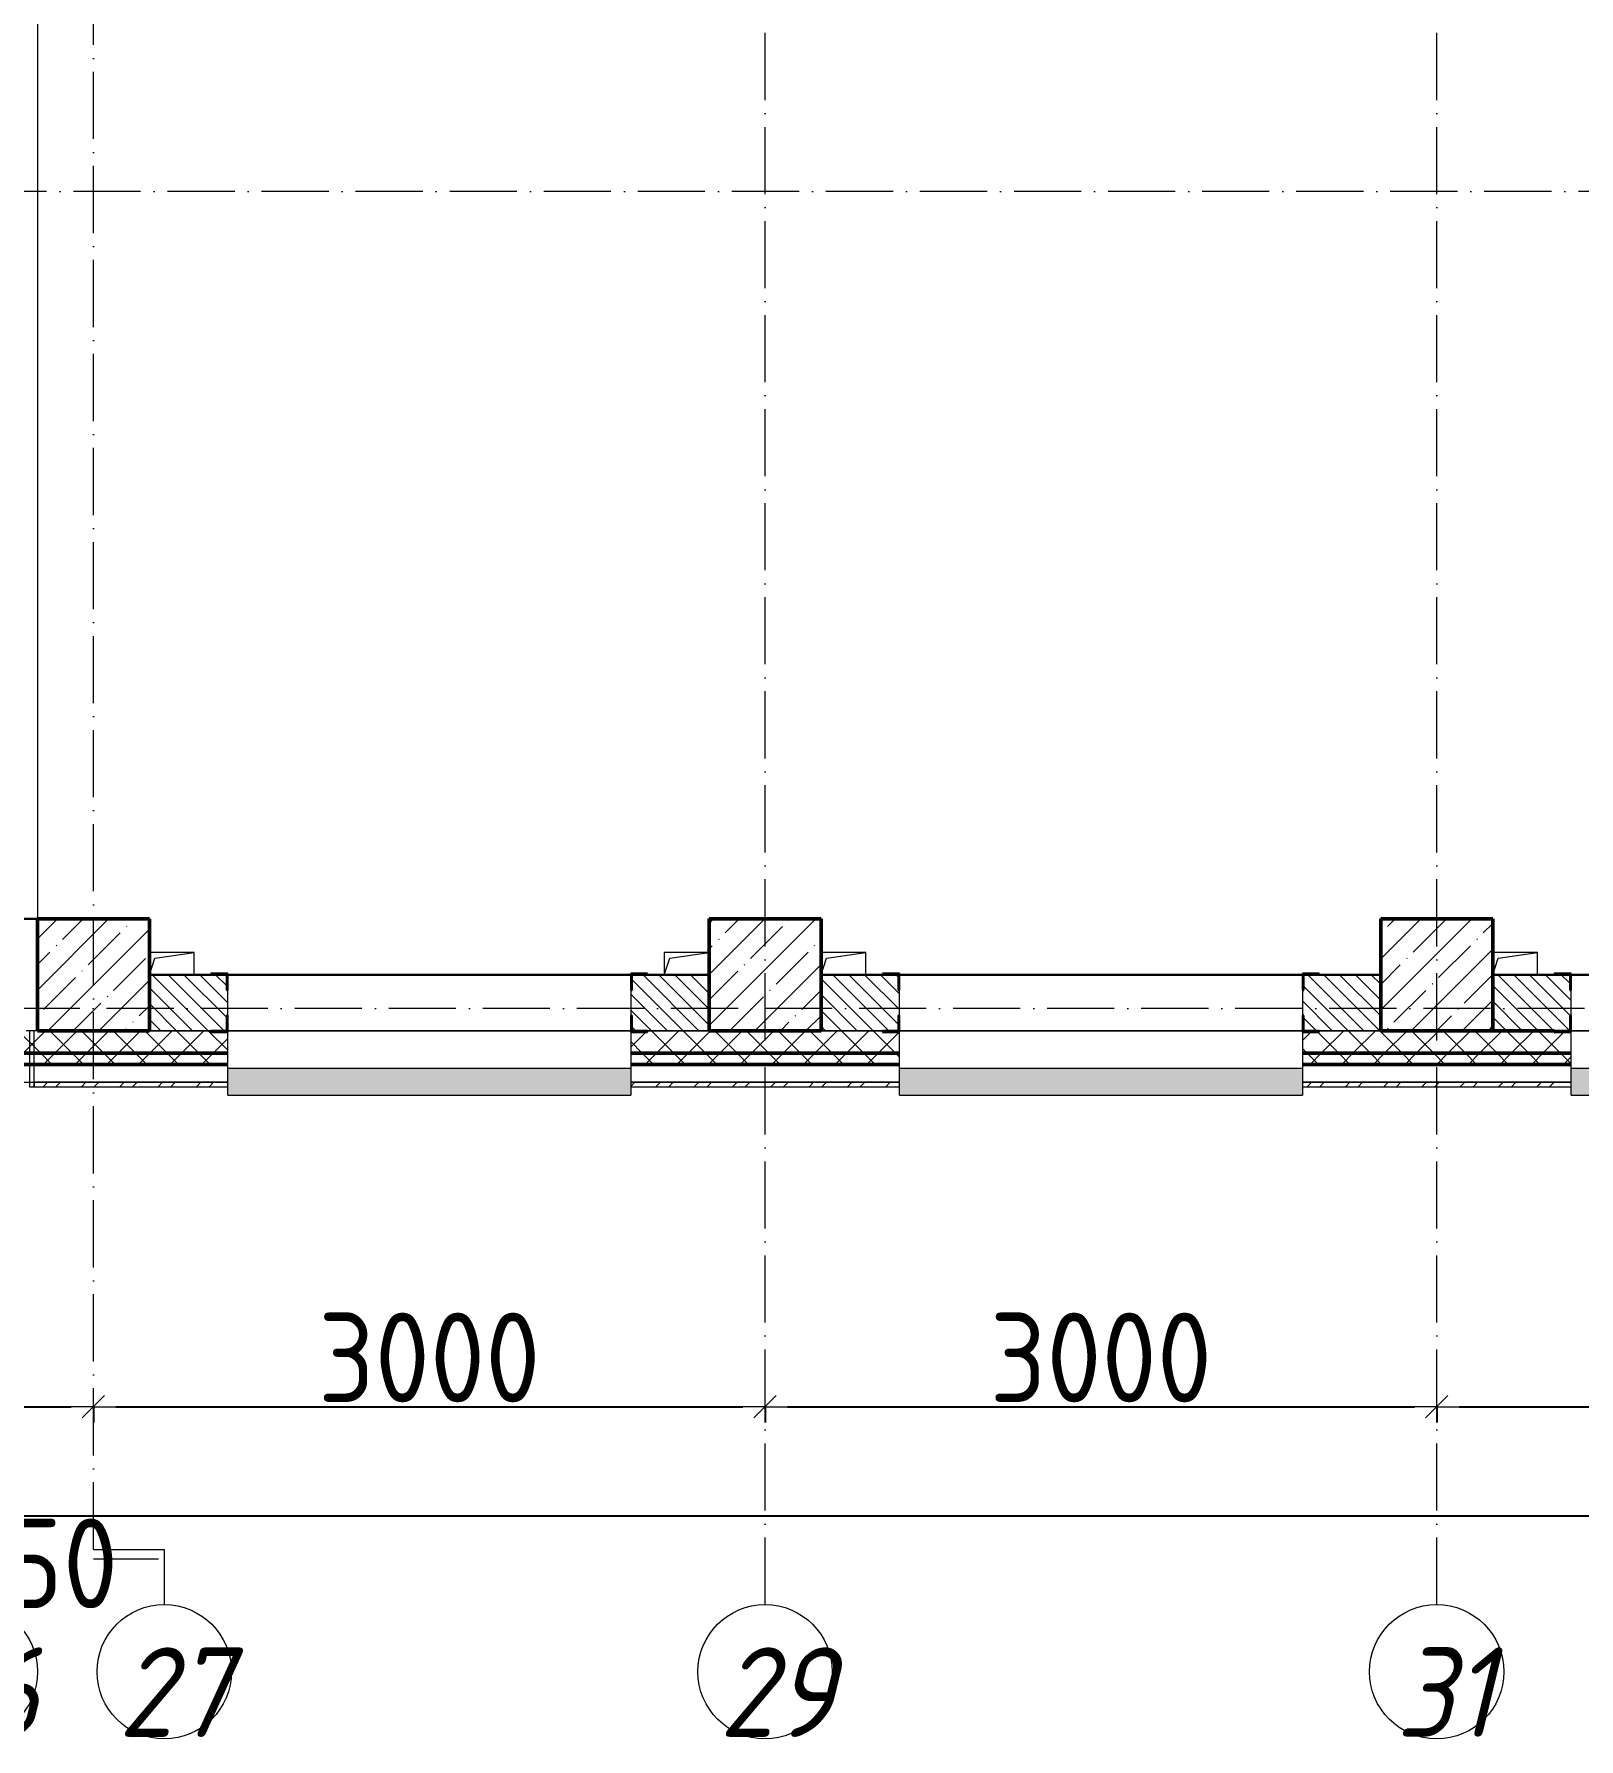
# Model space of a CAD drawing. Header units: millimetres. Extents: x -213536 to 1564669, y 70501 to 942238.
# Drawn here: x 731707 to 738607, y 281199 to 288815 of the extents above; entities that cross this region are included whole.
import ezdxf

# ---------------------------------------------------------------- set-up
doc = ezdxf.new("R2010")
doc.units = ezdxf.units.MM
doc.linetypes.add('50_200_ШТРИХ_1Т_ш5_п1_п1_', pattern=[700, 500, -100, 0, -100])
for name, color, linetype, lineweight in [('3) ЖБ 4м', 3, 'Continuous', 30), ('3.1) ЖБ окна 1.2 м', 102, 'Continuous', 30), ('A-____-____-DIMS', 7, 'Continuous', 9), ('A-FLOR-____-OTLN', 7, 'Continuous', 9), ('A-GENM-____-MCUT', 7, 'Continuous', 25), ('A-GENM-____-OTLN', 7, 'Continuous', 9), ('A-GENM-____-OTLN-1', 7, 'Continuous', 25), ('A-GLAZ-____-OTLN', 7, 'Continuous', 9), ('A-WALL-____-MCUT-2', 7, 'Continuous', 50), ('A-WALL-____-MCUT-3', 7, 'Continuous', 9), ('A-WALL-____-OTLN', 7, 'Continuous', 9), ('A-WALL-____-PATT-1', 7, 'Continuous', 9), ('A-WALL-FNSH-MCUT-1', 7, 'Continuous', 9), ('S-COLS-____-MCUT', 7, 'Continuous', 50), ('S-COLS-____-OTLN', 7, 'Continuous', 9), ('S-GRID-____-IDEN', 7, 'Continuous', 9), ('S-GRID-____-OTLN', 7, 'Continuous', 9), ('S-GRID-____-OTLN-1', 7, '50_200_ШТРИХ_1Т_ш5_п1_п1_', 9)]:
    doc.layers.add(name, color=color, linetype=linetype, lineweight=lineweight)
doc.layers.add('A-GLAZ-____-OTLN-1', color=7, linetype='Continuous', lineweight=9, true_color=0xc0c0c0)
doc.styles.add('ISOCPEUR_I', font='isocpeui.ttf', dxfattribs={"width": 0.9, "height": 2.5})
doc.styles.add('СПДС', font='isocpeur.ttf', dxfattribs={"width": 0.9})
doc.dimstyles.new('Размера А3', dxfattribs={"dimtxt": 200, "dimasz": 100, "dimexe": 70, "dimexo": 100, "dimgap": 20, "dimtad": 1, "dimdec": 0, "dimrnd": 10, "dimzin": 0, "dimdsep": 46, "dimtxsty": 'СПДС', "dimblk": 'ARROWHEAD_6', "dimcen": 1, "dimclrd": 256, "dimclre": 256, "dimclrt": 256, "dimazin": 0, "dimtfac": 1, "dimtdec": 0, "dimtmove": 2, "dimatfit": 3, "dimfxl": 1, "dimtolj": 1, "dimtzin": 0, "dimarcsym": 0})
pattern_1 = [(45, (693371.93, 286281.11), (-70.71068, 70.71068), []), (135, (693371.93, 286281.11), (-70.71068, -70.71068), [])]
pattern_2 = [(135, (693371.93, 286281.11), (-35.35534, -35.35534), [])]

# ---------------------------------------------------------------- blocks, each defined once
blk = doc.blocks.new('BSC_Колонна _Прямоугольная - 500х500-V71-АР1_План отверстий 3 этажа в осях 1-64_А-ГГ')
at = {"layer": 'S-COLS-____-OTLN'}
h = blk.add_hatch(dxfattribs=at)
h.set_pattern_fill('FP_108', color=256, style=0, pattern_type=2)
h.set_pattern_definition([(45, (-41600, 1668.96), (-114.04925, 114.04925), []), (45, (-41485.95, 1668.96), (-114.04925, 114.04925), [201.613, -40.323, 3.353, -36.97])])
h.paths.add_polyline_path([(-250, -250), (250, -250), (250, 250), (-250, 250)], flags=0)
at = {"layer": 'S-COLS-____-MCUT'}
for p, q in [((250, 250), (-250, 250)), ((-250, 250), (-250, -250)), ((250, -250), (250, 250)), ((-250, -250), (250, -250))]:
    blk.add_line(p, q, dxfattribs=at)
blk = doc.blocks.new('BSC_Колонна _Прямоугольная - 500х500-V106-АР1_План отверстий 3 этажа в осях 1-64_А-ГГ')
at = {"layer": 'S-COLS-____-OTLN'}
h = blk.add_hatch(dxfattribs=at)
h.set_pattern_fill('FP_129', color=256, style=0, pattern_type=2)
h.set_pattern_definition([(45, (-38600, 1668.96), (-114.04925, 114.04925), []), (45, (-38485.95, 1668.96), (-114.04925, 114.04925), [201.613, -40.323, 3.353, -36.97])])
h.paths.add_polyline_path([(-250, -250), (250, -250), (250, 250), (-250, 250)], flags=0)
at = {"layer": 'S-COLS-____-MCUT'}
for p, q in [((250, 250), (-250, 250)), ((-250, 250), (-250, -250)), ((250, -250), (250, 250)), ((-250, -250), (250, -250))]:
    blk.add_line(p, q, dxfattribs=at)
blk = doc.blocks.new('BSC_Колонна _Прямоугольная - 500х500-V108-АР1_План отверстий 3 этажа в осях 1-64_А-ГГ')
at = {"layer": 'S-COLS-____-OTLN'}
h = blk.add_hatch(dxfattribs=at)
h.set_pattern_fill('FP_131', color=256, style=0, pattern_type=2)
h.set_pattern_definition([(45, (-44600, 1668.96), (-114.04925, 114.04925), []), (45, (-44485.95, 1668.96), (-114.04925, 114.04925), [201.613, -40.323, 3.353, -36.97])])
h.paths.add_polyline_path([(-250, -250), (250, -250), (250, 250), (-250, 250)], flags=0)
at = {"layer": 'S-COLS-____-MCUT'}
for p, q in [((250, 250), (-250, 250)), ((-250, 250), (-250, -250)), ((250, -250), (250, 250)), ((-250, -250), (250, -250))]:
    blk.add_line(p, q, dxfattribs=at)
blk = doc.blocks.new('Фахверк_СКБ_Уголок - 250_2700-27497298-АР1_План отверстий 3 этажа в осях 1-64_А-ГГ')
at = {"layer": 'A-GENM-____-MCUT'}
for p, q in [((200, 181), (125, 181)), ((125, 181), (125, 106)), ((131, 106), (131, 175)), ((131, 175), (200, 175)), ((200, 175), (200, 181)), ((125, 106), (131, 106)), ((131, -6), (125, -6)), ((125, -6), (125, -81)), ((131, -75), (131, -6)), ((200, -75), (131, -75)), ((200, -81), (200, -75)), ((125, -81), (200, -81))]:
    blk.add_line(p, q, dxfattribs=at)
blk = doc.blocks.new('AR_Отверстие прямоугольное _в плите_ - AR_Отверстие прямоугольное _в плите_-30510712-АР1_План отверстий 3 этажа в осях 1-64_А-ГГ')
at = {"layer": 'A-GENM-____-OTLN'}
for p, q in [((100, 50), (-100, 50)), ((-100, -50), (-75, 25)), ((-75, 25), (100, 50)), ((100, -50), (100, 50))]:
    blk.add_line(p, q, dxfattribs=at)
blk = doc.blocks.new('AR_Отверстие прямоугольное _в плите_ - AR_Отверстие прямоугольное _в плите_-V177-АР1_План отверстий 3 этажа в осях 1-64_А-ГГ')
at = {"layer": 'A-GENM-____-OTLN'}
for p, q in [((100, 50), (-100, 50)), ((-100, 50), (-100, -50)), ((-100, -50), (-75, 25)), ((-75, 25), (100, 50))]:
    blk.add_line(p, q, dxfattribs=at)
blk = doc.blocks.new('Отлив_СКБ - Отлив витража_120_НВФ-31885687-АР1_План отверстий 3 этажа в осях 1-64_А-ГГ')
at = {"layer": 'A-GLAZ-____-OTLN-1'}
for points in [[(0, 0), (0, -2), (1800, -2), (1800, 0), (534.2, 0)], [(0, -2), (0, -120), (1800, -120), (1800, -2), (534.2, -2)]]:
    blk.add_hatch(color=256, dxfattribs=at).paths.add_polyline_path(points, flags=0)
at = {"layer": 'A-GLAZ-____-OTLN'}
for p, q in [((0, 0), (1800, 0)), ((1800, -2), (0, -2)), ((0, -120), (0, -83)), ((0, -120), (1800, -120)), ((1800, -83), (1800, -120))]:
    blk.add_line(p, q, dxfattribs=at)
blk = doc.blocks.new('Отлив_СКБ - Отлив витража_120_НВФ-31885688-АР1_План отверстий 3 этажа в осях 1-64_А-ГГ')
at = {"layer": 'A-GLAZ-____-OTLN-1'}
for points in [[(4275.3, -2), (4800, -2), (4800, 0), (0, 0), (0, -2), (740.4, -2)], [(4275.3, -120), (4800, -120), (4800, -2), (0, -2), (0, -120), (740.4, -120)]]:
    blk.add_hatch(color=256, dxfattribs=at).paths.add_polyline_path(points, flags=0)
at = {"layer": 'A-GLAZ-____-OTLN'}
for p, q in [((0, 0), (4800, 0)), ((4800, -2), (0, -2)), ((0, -120), (0, -83)), ((0, -120), (4800, -120)), ((4800, -83), (4800, -120))]:
    blk.add_line(p, q, dxfattribs=at)
blk = doc.blocks.new('Стены 7 - Стены 4-31196221-АР1_План отверстий 3 этажа в осях 1-64_А-ГГ')
at = {"layer": 'A-WALL-____-MCUT-3'}
for p, q in [((-1798.5, 41030.2), (-1798.5, 41010.2)), ((-1548.5, 41030.2), (-1798.5, 41030.2)), ((-1798.5, 41010.2), (-1548.5, 41010.2)), ((-1548.5, 41010.2), (-1548.5, 41030.2))]:
    blk.add_line(p, q, dxfattribs=at)
blk = doc.blocks.new('Ось сетки - Круг_Ø6_00__ISO-2_5_0_9K_-25732049-АР1_План отверстий 3 этажа в осях 1-64_А-ГГ')
at = {"layer": 'S-GRID-____-IDEN'}
blk.add_circle((0, 0), 3, dxfattribs=at)
blk = doc.blocks.new('ARROWHEAD_6')
at = {"color": 0, "linetype": 'Continuous'}
for p, q in [((0, 0), (-1, 0)), ((-0.5, -0.5), (0.5, 0.5))]:
    blk.add_line(p, q, dxfattribs=at)
blk = doc.blocks.new('*D5540')
at = {"layer": 'A-____-____-DIMS', "lineweight": -2, "transparency": 16777216}
for p, q in [((731421.9, 282688.7), (731421.9, 282612.6)), ((731521.9, 282682.6), (731871.9, 282682.6)), ((731971.9, 282688.7), (731971.9, 282612.6))]:
    blk.add_line(p, q, dxfattribs=at)
at = {"layer": 'Defpoints', "color": 0, "lineweight": 30, "transparency": 16777216}
for p in [(731421.9, 282788.7), (731971.9, 282788.7), (731971.9, 282682.6)]:
    blk.add_point(p, dxfattribs=at)
at = {"layer": 'A-____-____-DIMS', "lineweight": -2, "transparency": 16777216, "xscale": 100, "yscale": 100, "zscale": 100, "rotation": 180}
blk.add_blockref('ARROWHEAD_6', (731421.9, 282682.6), dxfattribs=at)
at = {"layer": 'A-____-____-DIMS', "lineweight": -2, "transparency": 16777216, "xscale": 100, "yscale": 100, "zscale": 100}
blk.add_blockref('ARROWHEAD_6', (731971.9, 282682.6), dxfattribs=at)
at = {"layer": 'A-____-____-DIMS', "transparency": 16777216, "insert": (731696.9, 281982.6), "char_height": 400, "attachment_point": 5, "style": 'СПДС'}
blk.add_mtext('\\A1;550', dxfattribs=at)
blk = doc.blocks.new('*D5541')
at = {"layer": 'A-____-____-DIMS', "lineweight": -2, "transparency": 16777216}
for p, q in [((731971.9, 282688.7), (731971.9, 282612.6)), ((732071.9, 282682.6), (734871.9, 282682.6)), ((734971.9, 282688.7), (734971.9, 282612.6))]:
    blk.add_line(p, q, dxfattribs=at)
at = {"layer": 'Defpoints', "color": 0, "lineweight": 30, "transparency": 16777216}
for p in [(731971.9, 282788.7), (734971.9, 282788.7), (734971.9, 282682.6)]:
    blk.add_point(p, dxfattribs=at)
at = {"layer": 'A-____-____-DIMS', "lineweight": -2, "transparency": 16777216, "xscale": 100, "yscale": 100, "zscale": 100, "rotation": 180}
blk.add_blockref('ARROWHEAD_6', (731971.9, 282682.6), dxfattribs=at)
at = {"layer": 'A-____-____-DIMS', "lineweight": -2, "transparency": 16777216, "xscale": 100, "yscale": 100, "zscale": 100}
blk.add_blockref('ARROWHEAD_6', (734971.9, 282682.6), dxfattribs=at)
at = {"layer": 'A-____-____-DIMS', "transparency": 16777216, "insert": (733471.9, 282902.6), "char_height": 400, "attachment_point": 5, "style": 'СПДС'}
blk.add_mtext('\\A1;3000', dxfattribs=at)
blk = doc.blocks.new('*D5542')
at = {"layer": 'A-____-____-DIMS', "lineweight": -2, "transparency": 16777216}
for p, q in [((734971.9, 282688.7), (734971.9, 282612.6)), ((735071.9, 282682.6), (737871.9, 282682.6)), ((737971.9, 282688.7), (737971.9, 282612.6))]:
    blk.add_line(p, q, dxfattribs=at)
at = {"layer": 'Defpoints', "color": 0, "lineweight": 30, "transparency": 16777216}
for p in [(734971.9, 282788.7), (737971.9, 282788.7), (737971.9, 282682.6)]:
    blk.add_point(p, dxfattribs=at)
at = {"layer": 'A-____-____-DIMS', "lineweight": -2, "transparency": 16777216, "xscale": 100, "yscale": 100, "zscale": 100, "rotation": 180}
blk.add_blockref('ARROWHEAD_6', (734971.9, 282682.6), dxfattribs=at)
at = {"layer": 'A-____-____-DIMS', "lineweight": -2, "transparency": 16777216, "xscale": 100, "yscale": 100, "zscale": 100}
blk.add_blockref('ARROWHEAD_6', (737971.9, 282682.6), dxfattribs=at)
at = {"layer": 'A-____-____-DIMS', "transparency": 16777216, "insert": (736471.9, 282902.6), "char_height": 400, "attachment_point": 5, "style": 'СПДС'}
blk.add_mtext('\\A1;3000', dxfattribs=at)
blk = doc.blocks.new('*D5543')
at = {"layer": 'A-____-____-DIMS', "lineweight": -2, "transparency": 16777216}
for p, q in [((737971.9, 282688.7), (737971.9, 282612.6)), ((738071.9, 282682.6), (743871.9, 282682.6)), ((743971.9, 282688.7), (743971.9, 282612.6))]:
    blk.add_line(p, q, dxfattribs=at)
at = {"layer": 'Defpoints', "color": 0, "lineweight": 30, "transparency": 16777216}
for p in [(737971.9, 282788.7), (743971.9, 282788.7), (743971.9, 282682.6)]:
    blk.add_point(p, dxfattribs=at)
at = {"layer": 'A-____-____-DIMS', "lineweight": -2, "transparency": 16777216, "xscale": 100, "yscale": 100, "zscale": 100, "rotation": 180}
blk.add_blockref('ARROWHEAD_6', (737971.9, 282682.6), dxfattribs=at)
at = {"layer": 'A-____-____-DIMS', "lineweight": -2, "transparency": 16777216, "xscale": 100, "yscale": 100, "zscale": 100}
blk.add_blockref('ARROWHEAD_6', (743971.9, 282682.6), dxfattribs=at)
at = {"layer": 'A-____-____-DIMS', "transparency": 16777216, "insert": (740971.9, 282902.6), "char_height": 400, "attachment_point": 5, "style": 'СПДС'}
blk.add_mtext('\\A1;6000', dxfattribs=at)
blk = doc.blocks.new('*D5390')
at = {"layer": 'A-____-____-DIMS', "lineweight": -2, "transparency": 16777216}
for p, q in [((691021.9, 282200.4), (691021.9, 282124.4)), ((691121.9, 282194.4), (794421.9, 282194.4)), ((794521.9, 282200.4), (794521.9, 282124.4))]:
    blk.add_line(p, q, dxfattribs=at)
at = {"layer": 'Defpoints', "color": 0, "lineweight": 30, "transparency": 16777216}
for p in [(691021.9, 282300.4), (794521.9, 282300.4), (794521.9, 282194.4)]:
    blk.add_point(p, dxfattribs=at)
at = {"layer": 'A-____-____-DIMS', "lineweight": -2, "transparency": 16777216, "xscale": 100, "yscale": 100, "zscale": 100, "rotation": 180}
blk.add_blockref('ARROWHEAD_6', (691021.9, 282194.4), dxfattribs=at)
at = {"layer": 'A-____-____-DIMS', "lineweight": -2, "transparency": 16777216, "xscale": 100, "yscale": 100, "zscale": 100}
blk.add_blockref('ARROWHEAD_6', (794521.9, 282194.4), dxfattribs=at)
at = {"layer": 'A-____-____-DIMS', "transparency": 16777216, "insert": (742771.9, 282414.4), "char_height": 400, "attachment_point": 5, "style": 'СПДС'}
blk.add_mtext('\\A1;103500', dxfattribs=at)

msp = doc.modelspace()

# ---------------------------------------------------------------- hatches: boundary and pattern name
at = {"layer": 'A-WALL-____-PATT-1'}
h = msp.add_hatch(dxfattribs=at)
h.set_pattern_fill('FP_6', color=256, style=0, pattern_type=2)
h.set_pattern_definition(pattern_2)
h.paths.add_polyline_path([(734377.9, 284362.2), (734721.9, 284362.2), (734721.9, 284612.2), (734377.9, 284612.2), (734377.9, 284543.2), (734371.9, 284543.2), (734371.9, 284431.2), (734377.9, 284431.2), (734377.9, 284366.4)], flags=0)
h.paths.add_polyline_path([(732565.9, 284362.2), (732565.9, 284431.2), (732571.9, 284431.2), (732571.9, 284543.2), (732565.9, 284543.2), (732565.9, 284612.2), (732221.9, 284612.2), (732221.9, 284362.2), (732496.9, 284362.2)], flags=0)
h = msp.add_hatch(dxfattribs=at)
h.set_pattern_fill('FP_6', color=256, style=0, pattern_type=2)
h.set_pattern_definition(pattern_2)
h.paths.add_polyline_path([(737721.9, 284362.2), (737721.9, 284612.2), (737377.9, 284612.2), (737377.9, 284543.2), (737371.9, 284543.2), (737371.9, 284431.2), (737377.9, 284431.2), (737377.9, 284362.2), (737544.9, 284362.2)], flags=0)
h.paths.add_polyline_path([(735565.9, 284362.2), (735565.9, 284431.2), (735571.9, 284431.2), (735571.9, 284543.2), (735565.9, 284543.2), (735565.9, 284612.2), (735221.9, 284612.2), (735221.9, 284362.2), (735496.9, 284362.2)], flags=0)
h = msp.add_hatch(dxfattribs=at)
h.set_pattern_fill('FP_6', color=256, style=0, pattern_type=2)
h.set_pattern_definition(pattern_2)
h.paths.add_polyline_path([(743377.9, 284362.2), (743721.9, 284362.2), (743721.9, 284612.2), (743377.9, 284612.2), (743377.9, 284543.2), (743371.9, 284543.2), (743371.9, 284431.2), (743377.9, 284431.2), (743377.9, 284366.4)], flags=0)
h.paths.add_polyline_path([(738428.6, 284362.2), (738565.9, 284362.2), (738565.9, 284431.2), (738571.9, 284431.2), (738571.9, 284543.2), (738565.9, 284543.2), (738565.9, 284612.2), (738221.9, 284612.2), (738221.9, 284362.2)], flags=0)
h = msp.add_hatch(dxfattribs=at)
h.set_pattern_fill('FP_1', color=256, style=0, pattern_type=2)
h.set_pattern_definition(pattern_1)
h.paths.add_polyline_path([(794121.9, 284262.2), (794621.9, 284262.2), (794621.9, 284362.2), (785596.9, 284362.2), (785596.9, 284356.2), (785521.9, 284356.2), (785521.9, 284262.2), (794103.7, 284262.2)], flags=0)
h.paths.add_polyline_path([(782615.2, 284262.2), (783721.9, 284262.2), (783721.9, 284356.2), (783646.9, 284356.2), (783646.9, 284362.2), (775771.9, 284362.2), (775771.9, 284262.2), (782371.9, 284262.2)], flags=0)
h.paths.add_polyline_path([(774771.9, 284262.2), (774771.9, 284362.2), (773646.9, 284362.2), (773646.9, 284356.2), (773571.9, 284356.2), (773571.9, 284262.2), (774661.6, 284262.2)], flags=0)
h.paths.add_polyline_path([(771771.9, 284262.2), (771771.9, 284356.2), (771696.9, 284356.2), (771696.9, 284362.2), (770646.9, 284362.2), (770646.9, 284356.2), (770571.9, 284356.2), (770571.9, 284262.2), (771126.7, 284262.2)], flags=0)
h.paths.add_polyline_path([(768771.9, 284262.2), (768771.9, 284362.2), (767646.9, 284362.2), (767646.9, 284356.2), (767571.9, 284356.2), (767571.9, 284262.2), (767646.9, 284262.2)], flags=0)
h.paths.add_polyline_path([(764371.9, 284262.2), (765771.9, 284262.2), (765771.9, 284362.2), (764446.9, 284362.2), (764446.9, 284356.2), (764371.9, 284356.2)], flags=0)
h.paths.add_polyline_path([(762289.4, 284262.2), (762571.9, 284262.2), (762571.9, 284356.2), (762496.9, 284356.2), (762496.9, 284362.2), (761446.9, 284362.2), (761446.9, 284356.2), (761371.9, 284356.2), (761371.9, 284262.2), (761405.6, 284262.2)], flags=0)
h.paths.add_polyline_path([(759571.9, 284262.2), (759571.9, 284362.2), (758446.9, 284362.2), (758446.9, 284356.2), (758371.9, 284356.2), (758371.9, 284262.2), (758446.9, 284262.2)], flags=0)
h.paths.add_polyline_path([(756221.9, 284262.2), (756571.9, 284262.2), (756571.9, 284356.2), (756496.9, 284356.2), (756496.9, 284362.2), (755446.9, 284362.2), (755446.9, 284356.2), (755371.9, 284356.2), (755371.9, 284262.2), (756103.2, 284262.2)], flags=0)
h.paths.add_polyline_path([(753571.9, 284262.2), (753571.9, 284356.2), (753496.9, 284356.2), (753496.9, 284362.2), (752446.9, 284362.2), (752446.9, 284356.2), (752371.9, 284356.2), (752371.9, 284262.2), (753452, 284262.2)], flags=0)
h.paths.add_polyline_path([(750571.9, 284262.2), (750571.9, 284356.2), (750496.9, 284356.2), (750496.9, 284362.2), (749446.9, 284362.2), (749446.9, 284356.2), (749371.9, 284356.2), (749371.9, 284262.2), (749917.1, 284262.2)], flags=0)
h.paths.add_polyline_path([(746382.2, 284262.2), (747571.9, 284262.2), (747571.9, 284356.2), (747496.9, 284356.2), (747496.9, 284362.2), (746446.9, 284362.2), (746446.9, 284356.2), (746371.9, 284356.2), (746371.9, 284262.2), (746377.9, 284262.2)], flags=0)
h.paths.add_polyline_path([(743371.9, 284262.2), (744571.9, 284262.2), (744571.9, 284356.2), (744496.9, 284356.2), (744496.9, 284362.2), (743446.9, 284362.2), (743446.9, 284356.2), (743371.9, 284356.2)], flags=0)
h.paths.add_polyline_path([(738428.6, 284262.2), (738571.9, 284262.2), (738571.9, 284356.2), (738496.9, 284356.2), (738496.9, 284362.2), (737446.9, 284362.2), (737446.9, 284356.2), (737371.9, 284356.2), (737371.9, 284262.2), (738221.9, 284262.2)], flags=0)
h.paths.add_polyline_path([(735571.9, 284262.2), (735571.9, 284356.2), (735496.9, 284356.2), (735496.9, 284362.2), (734446.9, 284362.2), (734446.9, 284356.2), (734371.9, 284356.2), (734371.9, 284262.2), (735565.9, 284262.2)], flags=0)
h.paths.add_polyline_path([(732242.5, 284262.2), (732571.9, 284262.2), (732571.9, 284356.2), (732496.9, 284356.8), (732496.9, 284362.2), (731171.9, 284362.2), (731171.9, 284262.2)], flags=0)
h.paths.add_polyline_path([(728707.5, 284262.2), (729371.9, 284262.2), (729371.9, 284356.2), (729296.9, 284356.2), (729296.9, 284362.2), (728171.9, 284362.2), (728171.9, 284262.2)], flags=0)
h.paths.add_polyline_path([(726371.9, 284262.2), (726371.9, 284356.2), (726296.9, 284356.2), (726296.9, 284362.2), (725246.9, 284362.2), (725246.9, 284356.2), (725171.9, 284356.2), (725172.6, 284262.2), (726365.9, 284262.2)], flags=0)
h.paths.add_polyline_path([(723371.9, 284262.2), (723371.9, 284356.2), (723296.9, 284356.2), (723296.9, 284362.2), (722171.9, 284362.2), (722171.9, 284262.2), (722521.4, 284262.2)], flags=0)
h.paths.add_polyline_path([(720371.9, 284262.2), (720371.9, 284356.2), (720296.9, 284356.2), (720296.9, 284362.2), (719171.9, 284362.2), (719171.9, 284262.2), (719870.2, 284262.2)], flags=0)
h.paths.add_polyline_path([(717371.9, 284262.2), (717371.9, 284356.2), (717296.9, 284356.2), (717296.9, 284362.2), (716246.9, 284362.2), (716246.9, 284356.2), (716171.9, 284356.2), (716171.9, 284262.2), (716335.3, 284262.2)], flags=0)
h.paths.add_polyline_path([(707498, 284262.2), (708371.9, 284262.2), (708371.9, 284356.2), (708296.9, 284356.2), (708296.9, 284362.2), (707246.9, 284362.2), (707246.9, 284356.2), (707171.9, 284356.2), (707171.9, 284262.2)], flags=0)
h.paths.add_polyline_path([(705730.5, 284262.2), (706171.9, 284262.2), (706171.9, 284356.2), (706096.9, 284356.2), (706096.9, 284362.2), (700846.9, 284362.2), (700846.9, 284356.2), (700771.9, 284356.2), (700771.9, 284262.2), (704271.9, 284262.2)], flags=0)
h.paths.add_polyline_path([(698660.6, 284262.2), (699771.9, 284262.2), (699771.9, 284356.2), (699696.9, 284356.2), (699696.9, 284362.2), (690921.9, 284362.2), (690921.9, 284262.2), (696893.2, 284262.2)], flags=0)
h = msp.add_hatch(dxfattribs=at)
h.set_pattern_fill('FP_1', color=256, style=0, pattern_type=2)
h.set_pattern_definition(pattern_1)
h.paths.add_polyline_path([(794621.9, 284212.2), (794721.9, 284212.2), (794721.9, 284262.2), (785521.9, 284262.2), (785521.9, 284212.2), (794103.7, 284212.2)], flags=0)
h.paths.add_polyline_path([(782615.2, 284212.2), (783721.9, 284212.2), (783721.9, 284262.2), (775771.9, 284262.2), (775771.9, 284212.2), (781731.5, 284212.2)], flags=0)
h.paths.add_polyline_path([(774661.6, 284212.2), (774771.9, 284212.2), (774771.9, 284262.2), (773571.9, 284262.2), (773571.9, 284212.2), (773777.9, 284212.2)], flags=0)
h.paths.add_polyline_path([(770571.9, 284212.2), (771771.9, 284212.2), (771771.9, 284262.2), (770571.9, 284262.2)], flags=0)
h.paths.add_polyline_path([(767591.8, 284212.2), (768771.9, 284212.2), (768771.9, 284262.2), (767571.9, 284262.2), (767571.9, 284212.2)], flags=0)
h.paths.add_polyline_path([(765771.9, 284212.2), (765771.9, 284262.2), (764371.9, 284262.2), (764371.9, 284212.2), (764940.6, 284212.2)], flags=0)
h.paths.add_polyline_path([(762571.9, 284212.2), (762571.9, 284262.2), (761371.9, 284262.2), (761371.9, 284212.2), (762289.4, 284212.2)], flags=0)
h.paths.add_polyline_path([(759571.9, 284212.2), (759571.9, 284262.2), (758371.9, 284262.2), (758371.9, 284212.2)], flags=0)
h.paths.add_polyline_path([(756571.9, 284212.2), (756571.9, 284262.2), (755371.9, 284262.2), (755371.9, 284212.2), (756103.2, 284212.2)], flags=0)
h.paths.add_polyline_path([(752371.9, 284212.2), (753571.9, 284212.2), (753571.9, 284262.2), (752371.9, 284262.2)], flags=0)
h.paths.add_polyline_path([(749371.9, 284212.2), (750571.9, 284212.2), (750571.9, 284262.2), (749371.9, 284262.2)], flags=0)
h.paths.add_polyline_path([(746382.2, 284212.2), (747571.9, 284212.2), (747571.9, 284262.2), (746371.9, 284262.2), (746371.9, 284212.2)], flags=0)
h.paths.add_polyline_path([(744571.9, 284212.2), (744571.9, 284262.2), (743371.9, 284262.2), (743371.9, 284212.2), (743731, 284212.2)], flags=0)
h.paths.add_polyline_path([(738428.6, 284212.2), (738571.9, 284212.2), (738571.9, 284262.2), (737371.9, 284262.2), (737371.9, 284212.2), (737544.9, 284212.2)], flags=0)
h.paths.add_polyline_path([(735571.9, 284212.2), (735571.9, 284262.2), (734371.9, 284262.2), (734371.9, 284212.2), (734893.7, 284212.2)], flags=0)
h.paths.add_polyline_path([(732242.5, 284212.2), (732571.9, 284212.2), (732571.9, 284262.2), (731171.9, 284262.2), (731171.9, 284212.2)], flags=0)
h.paths.add_polyline_path([(729371.9, 284212.2), (729371.9, 284262.2), (728171.9, 284262.2), (728171.9, 284212.2), (728707.5, 284212.2)], flags=0)
h.paths.add_polyline_path([(726371.9, 284212.2), (726371.9, 284262.2), (725171.9, 284262.2), (725172.6, 284212.2)], flags=0)
h.paths.add_polyline_path([(723371.9, 284212.2), (723371.9, 284262.2), (722171.9, 284262.2), (722171.9, 284212.2), (722521.4, 284212.2)], flags=0)
h.paths.add_polyline_path([(720371.9, 284212.2), (720371.9, 284262.2), (719171.9, 284262.2), (719171.9, 284212.2), (719870.2, 284212.2)], flags=0)
h.paths.add_polyline_path([(716335.3, 284212.2), (717371.9, 284212.2), (717371.9, 284262.2), (716171.9, 284262.2), (716171.9, 284212.2)], flags=0)
h.paths.add_polyline_path([(707171.9, 284212.2), (708371.9, 284212.2), (708371.9, 284262.2), (707171.9, 284262.2)], flags=0)
h.paths.add_polyline_path([(706171.9, 284212.2), (706171.9, 284262.2), (700771.9, 284262.2), (700771.9, 284212.2), (705730.5, 284212.2)], flags=0)
h.paths.add_polyline_path([(699544.4, 284212.2), (699771.9, 284212.2), (699771.9, 284262.2), (690821.9, 284262.2), (690821.9, 284212.2), (698660.6, 284212.2)], flags=0)
h = msp.add_hatch(dxfattribs=at)
h.set_pattern_fill('FP_3', color=256, style=0, pattern_type=2)
h.set_pattern_definition([(45, (693371.93, 286281.11), (-85.53659, 85.53659), []), (45, (693428.95, 286281.11), (-85.53659, 85.53659), [])])
h.paths.add_polyline_path([(764940.6, 284112.2), (765236.9, 284112.2), (765236.9, 284132.2), (764372.9, 284132.2), (764372.9, 284112.2)], flags=0)
h.paths.add_polyline_path([(762571.9, 284112.2), (762571.9, 284132.2), (761371.9, 284132.2), (761371.9, 284112.2), (762289.4, 284112.2)], flags=0)
h.paths.add_polyline_path([(759571.9, 284112.2), (759571.9, 284132.2), (758371.9, 284132.2), (758371.9, 284112.2)], flags=0)
h.paths.add_polyline_path([(756103.2, 284112.2), (756571.9, 284112.2), (756571.9, 284132.2), (755372.9, 284132.2), (755372.9, 284112.2)], flags=0)
h.paths.add_polyline_path([(752371.9, 284112.2), (753571.9, 284112.2), (753571.9, 284132.2), (752371.9, 284132.2)], flags=0)
h.paths.add_polyline_path([(749917.1, 284112.2), (750571.9, 284112.2), (750571.9, 284132.2), (749372.9, 284132.2), (749372.9, 284112.2)], flags=0)
h.paths.add_polyline_path([(747571.9, 284112.2), (747571.9, 284132.2), (746371.9, 284132.2), (746371.9, 284112.2), (747265.9, 284112.2)], flags=0)
h.paths.add_polyline_path([(744571.9, 284112.2), (744571.9, 284132.2), (743371.9, 284132.2), (743371.9, 284112.2), (743731, 284112.2)], flags=0)
h.paths.add_polyline_path([(738428.6, 284112.2), (738571.9, 284112.2), (738571.9, 284132.2), (737371.9, 284132.2), (737371.9, 284112.2), (737544.9, 284112.2)], flags=0)
h.paths.add_polyline_path([(734371.9, 284112.2), (735571.9, 284112.2), (735571.9, 284132.2), (734371.9, 284132.2)], flags=0)
h.paths.add_polyline_path([(731706.9, 284112.2), (732571.9, 284112.2), (732571.9, 284132.2), (731706.9, 284132.2)], flags=0)

# ---------------------------------------------------------------- linework, layer by layer
at = {"layer": '3) ЖБ 4м'}
for points in [[(731171.9, 284612.2), (731171.9, 284862.2), (732221.9, 284862.2), (732221.9, 284612.2)], [(734721.9, 284612.2), (734721.9, 284862.2), (735221.9, 284862.2), (735221.9, 284612.2)], [(737721.9, 284612.2), (737721.9, 284862.2), (738221.9, 284862.2), (738221.9, 284612.2)]]:
    msp.add_lwpolyline(points, dxfattribs=at)
at = {"layer": '3.1) ЖБ окна 1.2 м'}
for points in [[(732221.9, 284612.2), (734721.9, 284612.2)], [(735221.9, 284612.2), (737721.9, 284612.2)], [(738221.9, 284612.2), (743721.9, 284612.2)]]:
    msp.add_lwpolyline(points, dxfattribs=at)
at = {"layer": 'A-FLOR-____-OTLN'}
msp.add_line((731721.9, 291612.2), (731721.9, 284862.2), dxfattribs=at)
at = {"layer": 'A-WALL-____-MCUT-2'}
for p, q in [((738496.9, 284362.2), (738221.9, 284362.2)), ((738221.9, 284362.2), (738496.9, 284362.2)), ((731171.9, 284262.2), (732571.9, 284262.2)), ((734371.9, 284262.2), (735571.9, 284262.2)), ((737371.9, 284262.2), (738571.9, 284262.2)), ((731171.9, 284212.2), (732571.9, 284212.2)), ((734371.9, 284212.2), (735571.9, 284212.2)), ((737371.9, 284212.2), (738571.9, 284212.2))]:
    msp.add_line(p, q, dxfattribs=at)
at = {"layer": 'A-WALL-____-MCUT-3'}
for p, q in [((732496.9, 284612.2), (732221.9, 284612.2)), ((734721.9, 284612.2), (734446.9, 284612.2)), ((735496.9, 284612.2), (735221.9, 284612.2)), ((737721.9, 284612.2), (737446.9, 284612.2)), ((738496.9, 284612.2), (738221.9, 284612.2)), ((732571.9, 284431.2), (732571.9, 284543.2)), ((734371.9, 284543.2), (734371.9, 284431.2)), ((735571.9, 284431.2), (735571.9, 284543.2)), ((737371.9, 284543.2), (737371.9, 284431.2)), ((738571.9, 284431.2), (738571.9, 284543.2)), ((731721.9, 284362.2), (731671.9, 284362.2)), ((732496.9, 284362.2), (732221.9, 284362.2)), ((732221.9, 284362.2), (732496.9, 284362.2)), ((732571.9, 284132.2), (732571.9, 284356.2)), ((734371.9, 284356.2), (734371.9, 284132.2)), ((734721.9, 284362.2), (734446.9, 284362.2)), ((734446.9, 284362.2), (734721.9, 284362.2)), ((735496.9, 284362.2), (735221.9, 284362.2)), ((735221.9, 284362.2), (735496.9, 284362.2)), ((735571.9, 284132.2), (735571.9, 284356.2)), ((737371.9, 284356.2), (737371.9, 284132.2)), ((737721.9, 284362.2), (737446.9, 284362.2)), ((737446.9, 284362.2), (737721.9, 284362.2)), ((738571.9, 284132.2), (738571.9, 284356.2)), ((731171.9, 284132.2), (732571.9, 284132.2)), ((734371.9, 284132.2), (735571.9, 284132.2)), ((737371.9, 284132.2), (738571.9, 284132.2))]:
    msp.add_line(p, q, dxfattribs=at)
at = {"layer": 'A-WALL-____-OTLN'}
for p, q in [((732571.9, 284612.2), (734371.9, 284612.2)), ((735571.9, 284612.2), (737371.9, 284612.2)), ((738571.9, 284612.2), (743371.9, 284612.2)), ((732571.9, 284362.2), (734371.9, 284362.2)), ((734371.9, 284362.2), (732571.9, 284362.2)), ((735571.9, 284362.2), (737371.9, 284362.2)), ((737371.9, 284362.2), (735571.9, 284362.2)), ((738571.9, 284362.2), (743371.9, 284362.2)), ((743371.9, 284362.2), (738571.9, 284362.2))]:
    msp.add_line(p, q, dxfattribs=at)
at = {"layer": 'A-WALL-FNSH-MCUT-1'}
for p, q in [((732571.9, 284132.2), (731706.9, 284132.2)), ((731706.9, 284132.2), (731706.9, 284112.2)), ((731706.9, 284112.2), (732571.9, 284112.2)), ((732571.9, 284112.2), (732571.9, 284132.2)), ((735571.9, 284132.2), (734371.9, 284132.2)), ((734371.9, 284132.2), (734371.9, 284112.2)), ((734371.9, 284112.2), (735571.9, 284112.2)), ((735571.9, 284112.2), (735571.9, 284132.2)), ((738571.9, 284132.2), (737371.9, 284132.2)), ((737371.9, 284132.2), (737371.9, 284112.2)), ((737371.9, 284112.2), (738571.9, 284112.2)), ((738571.9, 284112.2), (738571.9, 284132.2))]:
    msp.add_line(p, q, dxfattribs=at)
at = {"layer": 'S-GRID-____-OTLN'}
for p, q in [((731971.9, 282044.9), (732288.1, 282044.9)), ((732288.1, 282044.9), (732288.1, 281798.5)), ((731971.9, 282002.5), (732262.5, 282002.5))]:
    msp.add_line(p, q, dxfattribs=at)
at = {"layer": 'S-GRID-____-OTLN-1', "color": 251, "ltscale": 0.6, "true_color": 0x636466}
for p, q in [((731971.9, 282044.9), (731971.9, 296431.7)), ((734971.9, 281798.5), (734971.9, 296431.7)), ((737971.9, 281798.5), (737971.9, 296431.7)), ((797298.4, 288112.2), (688703.2, 288112.2)), ((797446.3, 284462.2), (688703.2, 284462.2))]:
    msp.add_line(p, q, dxfattribs=at)

# ---------------------------------------------------------------- block references
at = {"layer": 'A-GENM-____-OTLN'}
for name, p in [('AR_Отверстие прямоугольное _в плите_ - AR_Отверстие прямоугольное _в плите_-30510712-АР1_План отверстий 3 этажа в осях 1-64_А-ГГ', (732321.9, 284662.2)), ('AR_Отверстие прямоугольное _в плите_ - AR_Отверстие прямоугольное _в плите_-V177-АР1_План отверстий 3 этажа в осях 1-64_А-ГГ', (734621.9, 284662.2)), ('AR_Отверстие прямоугольное _в плите_ - AR_Отверстие прямоугольное _в плите_-30510712-АР1_План отверстий 3 этажа в осях 1-64_А-ГГ', (735321.9, 284662.2)), ('AR_Отверстие прямоугольное _в плите_ - AR_Отверстие прямоугольное _в плите_-30510712-АР1_План отверстий 3 этажа в осях 1-64_А-ГГ', (738321.9, 284662.2))]:
    msp.add_blockref(name, p, dxfattribs=at)
at = {"layer": 'A-GENM-____-OTLN-1', "rotation": 180}
for p in [(732696.9, 284537.2), (735696.9, 284537.2), (738696.9, 284537.2)]:
    msp.add_blockref('Фахверк_СКБ_Уголок - 250_2700-27497298-АР1_План отверстий 3 этажа в осях 1-64_А-ГГ', p, dxfattribs=at)
at = {"layer": 'A-GENM-____-OTLN-1'}
for p in [(734246.9, 284437.2), (737246.9, 284437.2)]:
    msp.add_blockref('Фахверк_СКБ_Уголок - 250_2700-27497298-АР1_План отверстий 3 этажа в осях 1-64_А-ГГ', p, dxfattribs=at)
at = {"layer": 'A-GLAZ-____-OTLN'}
for name, p in [('Отлив_СКБ - Отлив витража_120_НВФ-31885687-АР1_План отверстий 3 этажа в осях 1-64_А-ГГ', (732571.9, 284195.2)), ('Отлив_СКБ - Отлив витража_120_НВФ-31885687-АР1_План отверстий 3 этажа в осях 1-64_А-ГГ', (735571.9, 284195.2)), ('Отлив_СКБ - Отлив витража_120_НВФ-31885688-АР1_План отверстий 3 этажа в осях 1-64_А-ГГ', (738571.9, 284195.2))]:
    msp.add_blockref(name, p, dxfattribs=at)
at = {"layer": 'A-WALL-____-OTLN', "rotation": 89.9999999999999}
msp.add_blockref('Стены 7 - Стены 4-31196221-АР1_План отверстий 3 этажа в осях 1-64_А-ГГ', (772717.2, 285910.7), dxfattribs=at)
at = {"layer": 'S-COLS-____-OTLN'}
for name, p in [('BSC_Колонна _Прямоугольная - 500х500-V106-АР1_План отверстий 3 этажа в осях 1-64_А-ГГ', (731971.9, 284612.2)), ('BSC_Колонна _Прямоугольная - 500х500-V71-АР1_План отверстий 3 этажа в осях 1-64_А-ГГ', (734971.9, 284612.2)), ('BSC_Колонна _Прямоугольная - 500х500-V108-АР1_План отверстий 3 этажа в осях 1-64_А-ГГ', (737971.9, 284612.2))]:
    msp.add_blockref(name, p, dxfattribs=at)
at = {"layer": 'S-GRID-____-IDEN', "xscale": 99.99999999999993, "yscale": 99.99999999999993, "zscale": 99.99999999999993}
for p in [(731421.9, 281498.5), (732288.1, 281498.5), (734971.9, 281498.5), (737971.9, 281498.5)]:
    msp.add_blockref('Ось сетки - Круг_Ø6_00__ISO-2_5_0_9K_-25732049-АР1_План отверстий 3 этажа в осях 1-64_А-ГГ', p, dxfattribs=at)

# ---------------------------------------------------------------- texts
at = {"layer": 'S-GRID-____-IDEN', "char_height": 400, "attachment_point": 1, "style": 'ISOCPEUR_I'}
for s, insert, width in [('26', (731217, 281607.3), 404.05), ('27', (732083.1, 281607.3), 404.05), ('29', (734767, 281607.3), 404.05), ('31', (737790.9, 281607.3), 346.329)]:
    msp.add_mtext(s, dxfattribs=dict(at, insert=insert, width=width))

# ---------------------------------------------------------------- dimensions: what is measured, and where the dimension line sits
at = {"layer": 'A-____-____-DIMS'}
for base, p1, p2, picture, middle in [((734971.9, 282682.6), (731971.9, 282788.7), (734971.9, 282788.7), '*D5541', (733471.9, 282902.6)), ((737971.9, 282682.6), (734971.9, 282788.7), (737971.9, 282788.7), '*D5542', (736471.9, 282902.6)), ((743971.9, 282682.6), (737971.9, 282788.7), (743971.9, 282788.7), '*D5543', (740971.9, 282902.6)), ((731971.9, 282682.6), (731421.9, 282788.7), (731971.9, 282788.7), '*D5540', (731696.9, 281982.6)), ((794521.9, 282194.4), (691021.9, 282300.4), (794521.9, 282300.4), '*D5390', (742771.9, 282414.4))]:
    dim = msp.add_linear_dim(base=base, p1=p1, p2=p2, dimstyle='Размера А3', override={"dimtxt": 400}, dxfattribs=at)
    dim.commit()
    dim.dimension.update_dxf_attribs({"geometry": picture, "text_midpoint": middle})

doc.saveas('drawing.dxf')
